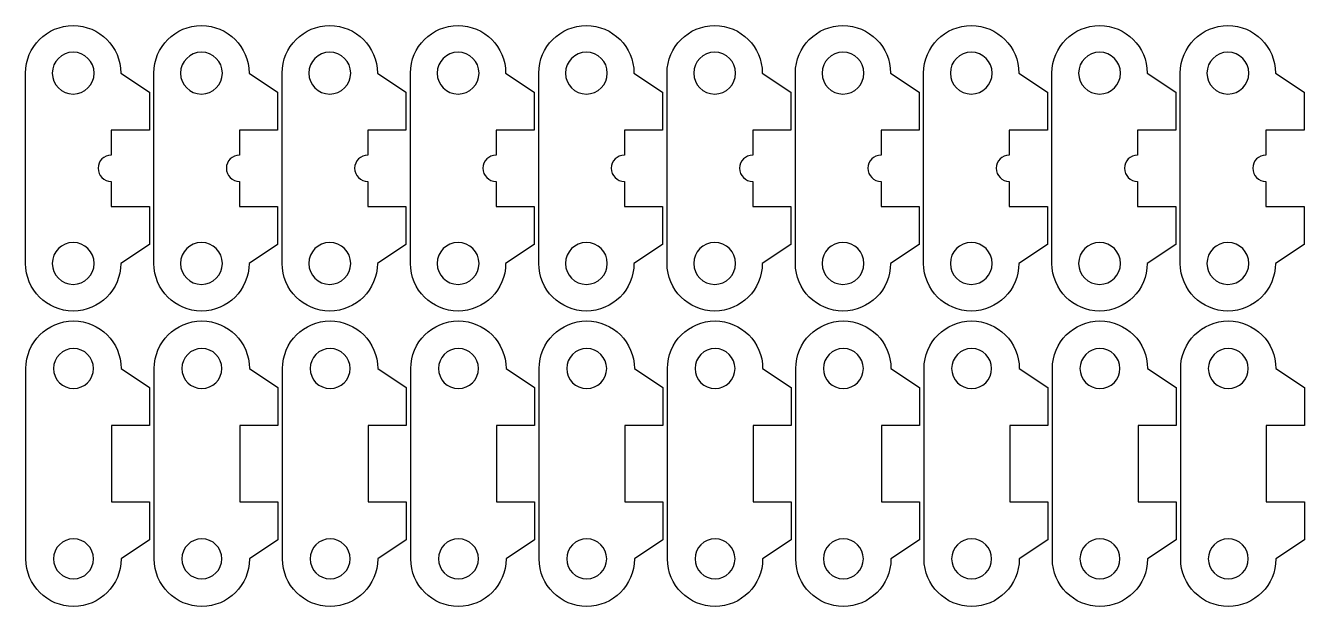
# Model space of a CAD drawing. Header units: inches. Extents: x 1117 to 1992, y -2324 to -585.
# Drawn here: x 1668.4 to 1735.6, y -2323.5 to -2293 of the extents above; entities that cross this region are included whole.
import ezdxf

# ---------------------------------------------------------------- set-up
doc = ezdxf.new("R2010")
doc.units = ezdxf.units.IN
doc.header["$MEASUREMENT"] = 0
doc.layers.add('Layer 1', color=7, linetype='Continuous')

msp = doc.modelspace()

# ---------------------------------------------------------------- linework, layer by layer
at = {"layer": 'Layer 1', "color": 18, "lineweight": 30, "true_color": 0x010101}
for points, knots in [([(1674.886, -2296.502), (1674.886, -2296.502), (1673.386, -2295.502), (1673.386, -2295.502), (1673.386, -2294.121), (1672.266, -2293.002), (1670.885, -2293.002), (1669.505, -2293.002), (1668.385, -2294.121), (1668.385, -2295.502), (1668.385, -2295.502), (1668.385, -2305.502), (1668.385, -2305.502), (1668.385, -2306.883), (1669.505, -2308.002), (1670.885, -2308.002), (1672.266, -2308.002), (1673.386, -2306.883), (1673.386, -2305.502), (1673.386, -2305.502), (1674.886, -2304.502), (1674.886, -2304.502), (1674.886, -2304.502), (1674.886, -2302.502), (1674.886, -2302.502), (1674.886, -2302.502), (1672.884, -2302.502), (1672.884, -2302.502), (1672.884, -2302.502), (1672.884, -2301.193), (1672.884, -2301.193), (1672.502, -2301.193), (1672.193, -2300.883), (1672.193, -2300.502), (1672.193, -2300.12), (1672.502, -2299.811), (1672.884, -2299.811), (1672.884, -2299.811), (1672.884, -2298.502), (1672.884, -2298.502), (1672.884, -2298.502), (1674.886, -2298.502), (1674.886, -2298.502), (1674.886, -2298.502), (1674.886, -2296.502), (1674.886, -2296.502)], [0, 0, 0, 0, 1, 1, 1, 2, 2, 2, 3, 3, 3, 4, 4, 4, 5, 5, 5, 6, 6, 6, 7, 7, 7, 8, 8, 8, 9, 9, 9, 10, 10, 10, 11, 11, 11, 12, 12, 12, 13, 13, 13, 14, 14, 14, 15, 15, 15, 15]), ([(1681.625, -2296.502), (1681.625, -2296.502), (1680.125, -2295.502), (1680.125, -2295.502), (1680.125, -2294.121), (1679.005, -2293.002), (1677.625, -2293.002), (1676.245, -2293.002), (1675.125, -2294.121), (1675.125, -2295.502), (1675.125, -2295.502), (1675.125, -2305.502), (1675.125, -2305.502), (1675.125, -2306.883), (1676.245, -2308.002), (1677.625, -2308.002), (1679.006, -2308.002), (1680.125, -2306.883), (1680.125, -2305.502), (1680.125, -2305.502), (1681.625, -2304.502), (1681.625, -2304.502), (1681.625, -2304.502), (1681.625, -2302.502), (1681.625, -2302.502), (1681.625, -2302.502), (1679.623, -2302.502), (1679.623, -2302.502), (1679.623, -2302.502), (1679.623, -2301.193), (1679.623, -2301.193), (1679.241, -2301.193), (1678.932, -2300.883), (1678.932, -2300.502), (1678.932, -2300.12), (1679.241, -2299.811), (1679.623, -2299.811), (1679.623, -2299.811), (1679.623, -2298.502), (1679.623, -2298.502), (1679.623, -2298.502), (1681.625, -2298.502), (1681.625, -2298.502), (1681.625, -2298.502), (1681.625, -2296.502), (1681.625, -2296.502)], [0, 0, 0, 0, 1, 1, 1, 2, 2, 2, 3, 3, 3, 4, 4, 4, 5, 5, 5, 6, 6, 6, 7, 7, 7, 8, 8, 8, 9, 9, 9, 10, 10, 10, 11, 11, 11, 12, 12, 12, 13, 13, 13, 14, 14, 14, 15, 15, 15, 15]), ([(1688.365, -2296.502), (1688.365, -2296.502), (1686.865, -2295.502), (1686.865, -2295.502), (1686.865, -2294.121), (1685.745, -2293.002), (1684.365, -2293.002), (1682.985, -2293.002), (1681.864, -2294.121), (1681.864, -2295.502), (1681.864, -2295.502), (1681.864, -2305.502), (1681.864, -2305.502), (1681.864, -2306.883), (1682.985, -2308.002), (1684.365, -2308.002), (1685.746, -2308.002), (1686.865, -2306.883), (1686.865, -2305.502), (1686.865, -2305.502), (1688.365, -2304.502), (1688.365, -2304.502), (1688.365, -2304.502), (1688.365, -2302.502), (1688.365, -2302.502), (1688.365, -2302.502), (1686.363, -2302.502), (1686.363, -2302.502), (1686.363, -2302.502), (1686.363, -2301.193), (1686.363, -2301.193), (1685.981, -2301.193), (1685.672, -2300.883), (1685.672, -2300.502), (1685.672, -2300.12), (1685.981, -2299.811), (1686.363, -2299.811), (1686.363, -2299.811), (1686.363, -2298.502), (1686.363, -2298.502), (1686.363, -2298.502), (1688.365, -2298.502), (1688.365, -2298.502), (1688.365, -2298.502), (1688.365, -2296.502), (1688.365, -2296.502)], [0, 0, 0, 0, 1, 1, 1, 2, 2, 2, 3, 3, 3, 4, 4, 4, 5, 5, 5, 6, 6, 6, 7, 7, 7, 8, 8, 8, 9, 9, 9, 10, 10, 10, 11, 11, 11, 12, 12, 12, 13, 13, 13, 14, 14, 14, 15, 15, 15, 15]), ([(1695.104, -2296.502), (1695.104, -2296.502), (1693.604, -2295.502), (1693.604, -2295.502), (1693.604, -2294.121), (1692.484, -2293.002), (1691.104, -2293.002), (1689.724, -2293.002), (1688.604, -2294.121), (1688.604, -2295.502), (1688.604, -2295.502), (1688.604, -2305.502), (1688.604, -2305.502), (1688.604, -2306.883), (1689.724, -2308.002), (1691.104, -2308.002), (1692.485, -2308.002), (1693.604, -2306.883), (1693.604, -2305.502), (1693.604, -2305.502), (1695.104, -2304.502), (1695.104, -2304.502), (1695.104, -2304.502), (1695.104, -2302.502), (1695.104, -2302.502), (1695.104, -2302.502), (1693.102, -2302.502), (1693.102, -2302.502), (1693.102, -2302.502), (1693.102, -2301.193), (1693.102, -2301.193), (1692.72, -2301.193), (1692.411, -2300.883), (1692.411, -2300.502), (1692.411, -2300.12), (1692.72, -2299.811), (1693.102, -2299.811), (1693.102, -2299.811), (1693.102, -2298.502), (1693.102, -2298.502), (1693.102, -2298.502), (1695.104, -2298.502), (1695.104, -2298.502), (1695.104, -2298.502), (1695.104, -2296.502), (1695.104, -2296.502)], [0, 0, 0, 0, 1, 1, 1, 2, 2, 2, 3, 3, 3, 4, 4, 4, 5, 5, 5, 6, 6, 6, 7, 7, 7, 8, 8, 8, 9, 9, 9, 10, 10, 10, 11, 11, 11, 12, 12, 12, 13, 13, 13, 14, 14, 14, 15, 15, 15, 15]), ([(1701.844, -2296.502), (1701.844, -2296.502), (1700.344, -2295.502), (1700.344, -2295.502), (1700.344, -2294.121), (1699.224, -2293.002), (1697.844, -2293.002), (1696.464, -2293.002), (1695.344, -2294.121), (1695.344, -2295.502), (1695.344, -2295.502), (1695.344, -2305.502), (1695.344, -2305.502), (1695.344, -2306.883), (1696.464, -2308.002), (1697.844, -2308.002), (1699.225, -2308.002), (1700.344, -2306.883), (1700.344, -2305.502), (1700.344, -2305.502), (1701.844, -2304.502), (1701.844, -2304.502), (1701.844, -2304.502), (1701.844, -2302.502), (1701.844, -2302.502), (1701.844, -2302.502), (1699.842, -2302.502), (1699.842, -2302.502), (1699.842, -2302.502), (1699.842, -2301.193), (1699.842, -2301.193), (1699.46, -2301.193), (1699.151, -2300.883), (1699.151, -2300.502), (1699.151, -2300.12), (1699.46, -2299.811), (1699.842, -2299.811), (1699.842, -2299.811), (1699.842, -2298.502), (1699.842, -2298.502), (1699.842, -2298.502), (1701.844, -2298.502), (1701.844, -2298.502), (1701.844, -2298.502), (1701.844, -2296.502), (1701.844, -2296.502)], [0, 0, 0, 0, 1, 1, 1, 2, 2, 2, 3, 3, 3, 4, 4, 4, 5, 5, 5, 6, 6, 6, 7, 7, 7, 8, 8, 8, 9, 9, 9, 10, 10, 10, 11, 11, 11, 12, 12, 12, 13, 13, 13, 14, 14, 14, 15, 15, 15, 15]), ([(1708.583, -2296.502), (1708.583, -2296.502), (1707.084, -2295.502), (1707.084, -2295.502), (1707.084, -2294.121), (1705.964, -2293.002), (1704.583, -2293.002), (1703.203, -2293.002), (1702.083, -2294.121), (1702.083, -2295.502), (1702.083, -2295.502), (1702.083, -2305.502), (1702.083, -2305.502), (1702.083, -2306.883), (1703.203, -2308.002), (1704.583, -2308.002), (1705.964, -2308.002), (1707.084, -2306.883), (1707.084, -2305.502), (1707.084, -2305.502), (1708.583, -2304.502), (1708.583, -2304.502), (1708.583, -2304.502), (1708.583, -2302.502), (1708.583, -2302.502), (1708.583, -2302.502), (1706.581, -2302.502), (1706.581, -2302.502), (1706.581, -2302.502), (1706.581, -2301.193), (1706.581, -2301.193), (1706.2, -2301.193), (1705.891, -2300.883), (1705.891, -2300.502), (1705.891, -2300.12), (1706.2, -2299.811), (1706.581, -2299.811), (1706.581, -2299.811), (1706.581, -2298.502), (1706.581, -2298.502), (1706.581, -2298.502), (1708.583, -2298.502), (1708.583, -2298.502), (1708.583, -2298.502), (1708.583, -2296.502), (1708.583, -2296.502)], [0, 0, 0, 0, 1, 1, 1, 2, 2, 2, 3, 3, 3, 4, 4, 4, 5, 5, 5, 6, 6, 6, 7, 7, 7, 8, 8, 8, 9, 9, 9, 10, 10, 10, 11, 11, 11, 12, 12, 12, 13, 13, 13, 14, 14, 14, 15, 15, 15, 15]), ([(1715.323, -2296.502), (1715.323, -2296.502), (1713.824, -2295.502), (1713.824, -2295.502), (1713.824, -2294.121), (1712.703, -2293.002), (1711.323, -2293.002), (1709.943, -2293.002), (1708.823, -2294.121), (1708.823, -2295.502), (1708.823, -2295.502), (1708.823, -2305.502), (1708.823, -2305.502), (1708.823, -2306.883), (1709.943, -2308.002), (1711.323, -2308.002), (1712.704, -2308.002), (1713.824, -2306.883), (1713.824, -2305.502), (1713.824, -2305.502), (1715.323, -2304.502), (1715.323, -2304.502), (1715.323, -2304.502), (1715.323, -2302.502), (1715.323, -2302.502), (1715.323, -2302.502), (1713.321, -2302.502), (1713.321, -2302.502), (1713.321, -2302.502), (1713.321, -2301.193), (1713.321, -2301.193), (1712.94, -2301.193), (1712.63, -2300.883), (1712.63, -2300.502), (1712.63, -2300.12), (1712.94, -2299.811), (1713.321, -2299.811), (1713.321, -2299.811), (1713.321, -2298.502), (1713.321, -2298.502), (1713.321, -2298.502), (1715.323, -2298.502), (1715.323, -2298.502), (1715.323, -2298.502), (1715.323, -2296.502), (1715.323, -2296.502)], [0, 0, 0, 0, 1, 1, 1, 2, 2, 2, 3, 3, 3, 4, 4, 4, 5, 5, 5, 6, 6, 6, 7, 7, 7, 8, 8, 8, 9, 9, 9, 10, 10, 10, 11, 11, 11, 12, 12, 12, 13, 13, 13, 14, 14, 14, 15, 15, 15, 15]), ([(1722.063, -2296.502), (1722.063, -2296.502), (1720.563, -2295.502), (1720.563, -2295.502), (1720.563, -2294.121), (1719.443, -2293.002), (1718.063, -2293.002), (1716.682, -2293.002), (1715.562, -2294.121), (1715.562, -2295.502), (1715.562, -2295.502), (1715.562, -2305.502), (1715.562, -2305.502), (1715.562, -2306.883), (1716.682, -2308.002), (1718.063, -2308.002), (1719.443, -2308.002), (1720.563, -2306.883), (1720.563, -2305.502), (1720.563, -2305.502), (1722.063, -2304.502), (1722.063, -2304.502), (1722.063, -2304.502), (1722.063, -2302.502), (1722.063, -2302.502), (1722.063, -2302.502), (1720.061, -2302.502), (1720.061, -2302.502), (1720.061, -2302.502), (1720.061, -2301.193), (1720.061, -2301.193), (1719.679, -2301.193), (1719.37, -2300.883), (1719.37, -2300.502), (1719.37, -2300.12), (1719.679, -2299.811), (1720.061, -2299.811), (1720.061, -2299.811), (1720.061, -2298.502), (1720.061, -2298.502), (1720.061, -2298.502), (1722.063, -2298.502), (1722.063, -2298.502), (1722.063, -2298.502), (1722.063, -2296.502), (1722.063, -2296.502)], [0, 0, 0, 0, 1, 1, 1, 2, 2, 2, 3, 3, 3, 4, 4, 4, 5, 5, 5, 6, 6, 6, 7, 7, 7, 8, 8, 8, 9, 9, 9, 10, 10, 10, 11, 11, 11, 12, 12, 12, 13, 13, 13, 14, 14, 14, 15, 15, 15, 15]), ([(1728.803, -2296.502), (1728.803, -2296.502), (1727.303, -2295.502), (1727.303, -2295.502), (1727.303, -2294.121), (1726.183, -2293.002), (1724.803, -2293.002), (1723.422, -2293.002), (1722.302, -2294.121), (1722.302, -2295.502), (1722.302, -2295.502), (1722.302, -2305.502), (1722.302, -2305.502), (1722.302, -2306.883), (1723.422, -2308.002), (1724.803, -2308.002), (1726.183, -2308.002), (1727.303, -2306.883), (1727.303, -2305.502), (1727.303, -2305.502), (1728.803, -2304.502), (1728.803, -2304.502), (1728.803, -2304.502), (1728.803, -2302.502), (1728.803, -2302.502), (1728.803, -2302.502), (1726.801, -2302.502), (1726.801, -2302.502), (1726.801, -2302.502), (1726.801, -2301.193), (1726.801, -2301.193), (1726.419, -2301.193), (1726.11, -2300.883), (1726.11, -2300.502), (1726.11, -2300.12), (1726.419, -2299.811), (1726.801, -2299.811), (1726.801, -2299.811), (1726.801, -2298.502), (1726.801, -2298.502), (1726.801, -2298.502), (1728.803, -2298.502), (1728.803, -2298.502), (1728.803, -2298.502), (1728.803, -2296.502), (1728.803, -2296.502)], [0, 0, 0, 0, 1, 1, 1, 2, 2, 2, 3, 3, 3, 4, 4, 4, 5, 5, 5, 6, 6, 6, 7, 7, 7, 8, 8, 8, 9, 9, 9, 10, 10, 10, 11, 11, 11, 12, 12, 12, 13, 13, 13, 14, 14, 14, 15, 15, 15, 15]), ([(1735.542, -2296.502), (1735.542, -2296.502), (1734.042, -2295.502), (1734.042, -2295.502), (1734.042, -2294.121), (1732.922, -2293.002), (1731.542, -2293.002), (1730.162, -2293.002), (1729.042, -2294.121), (1729.042, -2295.502), (1729.042, -2295.502), (1729.042, -2305.502), (1729.042, -2305.502), (1729.042, -2306.883), (1730.162, -2308.002), (1731.542, -2308.002), (1732.923, -2308.002), (1734.042, -2306.883), (1734.042, -2305.502), (1734.042, -2305.502), (1735.542, -2304.502), (1735.542, -2304.502), (1735.542, -2304.502), (1735.542, -2302.502), (1735.542, -2302.502), (1735.542, -2302.502), (1733.54, -2302.502), (1733.54, -2302.502), (1733.54, -2302.502), (1733.54, -2301.193), (1733.54, -2301.193), (1733.158, -2301.193), (1732.849, -2300.883), (1732.849, -2300.502), (1732.849, -2300.12), (1733.158, -2299.811), (1733.54, -2299.811), (1733.54, -2299.811), (1733.54, -2298.502), (1733.54, -2298.502), (1733.54, -2298.502), (1735.542, -2298.502), (1735.542, -2298.502), (1735.542, -2298.502), (1735.542, -2296.502), (1735.542, -2296.502)], [0, 0, 0, 0, 1, 1, 1, 2, 2, 2, 3, 3, 3, 4, 4, 4, 5, 5, 5, 6, 6, 6, 7, 7, 7, 8, 8, 8, 9, 9, 9, 10, 10, 10, 11, 11, 11, 12, 12, 12, 13, 13, 13, 14, 14, 14, 15, 15, 15, 15]), ([(1670.885, -2296.602), (1670.278, -2296.602), (1669.786, -2296.109), (1669.786, -2295.502), (1669.786, -2294.894), (1670.278, -2294.402), (1670.885, -2294.402), (1671.493, -2294.402), (1671.986, -2294.894), (1671.986, -2295.502), (1671.986, -2296.11), (1671.493, -2296.602), (1670.885, -2296.602)], [0, 0, 0, 0, 1, 1, 1, 2, 2, 2, 3, 3, 3, 4, 4, 4, 4]), ([(1677.625, -2296.602), (1677.018, -2296.602), (1676.525, -2296.109), (1676.525, -2295.502), (1676.525, -2294.894), (1677.018, -2294.402), (1677.625, -2294.402), (1678.233, -2294.402), (1678.725, -2294.894), (1678.725, -2295.502), (1678.725, -2296.11), (1678.232, -2296.602), (1677.625, -2296.602)], [0, 0, 0, 0, 1, 1, 1, 2, 2, 2, 3, 3, 3, 4, 4, 4, 4]), ([(1684.365, -2296.602), (1683.757, -2296.602), (1683.265, -2296.109), (1683.265, -2295.502), (1683.265, -2294.894), (1683.757, -2294.402), (1684.365, -2294.402), (1684.972, -2294.402), (1685.465, -2294.894), (1685.465, -2295.502), (1685.465, -2296.11), (1684.972, -2296.602), (1684.365, -2296.602)], [0, 0, 0, 0, 1, 1, 1, 2, 2, 2, 3, 3, 3, 4, 4, 4, 4]), ([(1691.104, -2296.602), (1690.497, -2296.602), (1690.005, -2296.109), (1690.005, -2295.502), (1690.005, -2294.894), (1690.497, -2294.402), (1691.104, -2294.402), (1691.712, -2294.402), (1692.205, -2294.894), (1692.205, -2295.502), (1692.205, -2296.11), (1691.712, -2296.602), (1691.104, -2296.602)], [0, 0, 0, 0, 1, 1, 1, 2, 2, 2, 3, 3, 3, 4, 4, 4, 4]), ([(1697.844, -2296.602), (1697.236, -2296.602), (1696.744, -2296.109), (1696.744, -2295.502), (1696.744, -2294.894), (1697.237, -2294.402), (1697.844, -2294.402), (1698.452, -2294.402), (1698.944, -2294.894), (1698.944, -2295.502), (1698.944, -2296.11), (1698.452, -2296.602), (1697.844, -2296.602)], [0, 0, 0, 0, 1, 1, 1, 2, 2, 2, 3, 3, 3, 4, 4, 4, 4]), ([(1704.584, -2296.602), (1703.976, -2296.602), (1703.484, -2296.109), (1703.484, -2295.502), (1703.484, -2294.894), (1703.977, -2294.402), (1704.584, -2294.402), (1705.192, -2294.402), (1705.684, -2294.894), (1705.684, -2295.502), (1705.684, -2296.11), (1705.191, -2296.602), (1704.584, -2296.602)], [0, 0, 0, 0, 1, 1, 1, 2, 2, 2, 3, 3, 3, 4, 4, 4, 4]), ([(1711.323, -2296.602), (1710.716, -2296.602), (1710.224, -2296.109), (1710.224, -2295.502), (1710.224, -2294.894), (1710.716, -2294.402), (1711.323, -2294.402), (1711.931, -2294.402), (1712.424, -2294.894), (1712.424, -2295.502), (1712.424, -2296.11), (1711.931, -2296.602), (1711.323, -2296.602)], [0, 0, 0, 0, 1, 1, 1, 2, 2, 2, 3, 3, 3, 4, 4, 4, 4]), ([(1718.063, -2296.602), (1717.456, -2296.602), (1716.964, -2296.109), (1716.964, -2295.502), (1716.964, -2294.894), (1717.456, -2294.402), (1718.063, -2294.402), (1718.671, -2294.402), (1719.163, -2294.894), (1719.163, -2295.502), (1719.163, -2296.11), (1718.67, -2296.602), (1718.063, -2296.602)], [0, 0, 0, 0, 1, 1, 1, 2, 2, 2, 3, 3, 3, 4, 4, 4, 4]), ([(1724.803, -2296.602), (1724.195, -2296.602), (1723.703, -2296.109), (1723.703, -2295.502), (1723.703, -2294.894), (1724.196, -2294.402), (1724.803, -2294.402), (1725.41, -2294.402), (1725.903, -2294.894), (1725.903, -2295.502), (1725.903, -2296.11), (1725.41, -2296.602), (1724.803, -2296.602)], [0, 0, 0, 0, 1, 1, 1, 2, 2, 2, 3, 3, 3, 4, 4, 4, 4]), ([(1731.542, -2296.602), (1730.935, -2296.602), (1730.443, -2296.109), (1730.443, -2295.502), (1730.443, -2294.894), (1730.935, -2294.402), (1731.542, -2294.402), (1732.15, -2294.402), (1732.643, -2294.894), (1732.643, -2295.502), (1732.643, -2296.11), (1732.15, -2296.602), (1731.542, -2296.602)], [0, 0, 0, 0, 1, 1, 1, 2, 2, 2, 3, 3, 3, 4, 4, 4, 4]), ([(1670.885, -2306.602), (1670.278, -2306.602), (1669.786, -2306.109), (1669.786, -2305.502), (1669.786, -2304.894), (1670.278, -2304.401), (1670.885, -2304.401), (1671.493, -2304.401), (1671.986, -2304.894), (1671.986, -2305.502), (1671.986, -2306.109), (1671.493, -2306.602), (1670.885, -2306.602)], [0, 0, 0, 0, 1, 1, 1, 2, 2, 2, 3, 3, 3, 4, 4, 4, 4]), ([(1677.625, -2306.602), (1677.018, -2306.602), (1676.525, -2306.109), (1676.525, -2305.502), (1676.525, -2304.894), (1677.018, -2304.401), (1677.625, -2304.401), (1678.233, -2304.401), (1678.725, -2304.894), (1678.725, -2305.502), (1678.725, -2306.109), (1678.232, -2306.602), (1677.625, -2306.602)], [0, 0, 0, 0, 1, 1, 1, 2, 2, 2, 3, 3, 3, 4, 4, 4, 4]), ([(1684.365, -2306.602), (1683.757, -2306.602), (1683.265, -2306.109), (1683.265, -2305.502), (1683.265, -2304.894), (1683.757, -2304.401), (1684.365, -2304.401), (1684.972, -2304.401), (1685.465, -2304.894), (1685.465, -2305.502), (1685.465, -2306.109), (1684.972, -2306.602), (1684.365, -2306.602)], [0, 0, 0, 0, 1, 1, 1, 2, 2, 2, 3, 3, 3, 4, 4, 4, 4]), ([(1691.104, -2306.602), (1690.497, -2306.602), (1690.005, -2306.109), (1690.005, -2305.502), (1690.005, -2304.894), (1690.497, -2304.401), (1691.104, -2304.401), (1691.712, -2304.401), (1692.205, -2304.894), (1692.205, -2305.502), (1692.205, -2306.109), (1691.712, -2306.602), (1691.104, -2306.602)], [0, 0, 0, 0, 1, 1, 1, 2, 2, 2, 3, 3, 3, 4, 4, 4, 4]), ([(1697.844, -2306.602), (1697.236, -2306.602), (1696.744, -2306.109), (1696.744, -2305.502), (1696.744, -2304.894), (1697.237, -2304.401), (1697.844, -2304.401), (1698.452, -2304.401), (1698.944, -2304.894), (1698.944, -2305.502), (1698.944, -2306.109), (1698.452, -2306.602), (1697.844, -2306.602)], [0, 0, 0, 0, 1, 1, 1, 2, 2, 2, 3, 3, 3, 4, 4, 4, 4]), ([(1704.584, -2306.602), (1703.976, -2306.602), (1703.484, -2306.109), (1703.484, -2305.502), (1703.484, -2304.894), (1703.977, -2304.401), (1704.584, -2304.401), (1705.192, -2304.401), (1705.684, -2304.894), (1705.684, -2305.502), (1705.684, -2306.109), (1705.191, -2306.602), (1704.584, -2306.602)], [0, 0, 0, 0, 1, 1, 1, 2, 2, 2, 3, 3, 3, 4, 4, 4, 4]), ([(1711.323, -2306.602), (1710.716, -2306.602), (1710.224, -2306.109), (1710.224, -2305.502), (1710.224, -2304.894), (1710.716, -2304.401), (1711.323, -2304.401), (1711.931, -2304.401), (1712.424, -2304.894), (1712.424, -2305.502), (1712.424, -2306.109), (1711.931, -2306.602), (1711.323, -2306.602)], [0, 0, 0, 0, 1, 1, 1, 2, 2, 2, 3, 3, 3, 4, 4, 4, 4]), ([(1718.063, -2306.602), (1717.456, -2306.602), (1716.964, -2306.109), (1716.964, -2305.502), (1716.964, -2304.894), (1717.456, -2304.401), (1718.063, -2304.401), (1718.671, -2304.401), (1719.163, -2304.894), (1719.163, -2305.502), (1719.163, -2306.109), (1718.67, -2306.602), (1718.063, -2306.602)], [0, 0, 0, 0, 1, 1, 1, 2, 2, 2, 3, 3, 3, 4, 4, 4, 4]), ([(1724.803, -2306.602), (1724.195, -2306.602), (1723.703, -2306.109), (1723.703, -2305.502), (1723.703, -2304.894), (1724.196, -2304.401), (1724.803, -2304.401), (1725.41, -2304.401), (1725.903, -2304.894), (1725.903, -2305.502), (1725.903, -2306.109), (1725.41, -2306.602), (1724.803, -2306.602)], [0, 0, 0, 0, 1, 1, 1, 2, 2, 2, 3, 3, 3, 4, 4, 4, 4]), ([(1731.542, -2306.602), (1730.935, -2306.602), (1730.443, -2306.109), (1730.443, -2305.502), (1730.443, -2304.894), (1730.935, -2304.401), (1731.542, -2304.401), (1732.15, -2304.401), (1732.643, -2304.894), (1732.643, -2305.502), (1732.643, -2306.109), (1732.15, -2306.602), (1731.542, -2306.602)], [0, 0, 0, 0, 1, 1, 1, 2, 2, 2, 3, 3, 3, 4, 4, 4, 4]), ([(1670.903, -2323.524), (1672.284, -2323.524), (1673.404, -2322.405), (1673.404, -2321.024), (1673.404, -2321.024), (1674.903, -2320.024), (1674.903, -2320.024), (1674.903, -2320.024), (1674.903, -2318.024), (1674.903, -2318.024), (1674.903, -2318.024), (1672.902, -2318.024), (1672.902, -2318.024), (1672.902, -2318.024), (1672.902, -2314.024), (1672.902, -2314.024), (1672.902, -2314.024), (1674.903, -2314.024), (1674.903, -2314.024), (1674.903, -2314.024), (1674.903, -2312.024), (1674.903, -2312.024), (1674.903, -2312.024), (1673.404, -2311.024), (1673.404, -2311.024), (1673.404, -2309.644), (1672.284, -2308.524), (1670.903, -2308.524), (1669.523, -2308.524), (1668.403, -2309.644), (1668.403, -2311.024), (1668.403, -2311.024), (1668.403, -2321.024), (1668.403, -2321.024), (1668.403, -2322.405), (1669.523, -2323.524), (1670.903, -2323.524)], [0, 0, 0, 0, 1, 1, 1, 2, 2, 2, 3, 3, 3, 4, 4, 4, 5, 5, 5, 6, 6, 6, 7, 7, 7, 8, 8, 8, 9, 9, 9, 10, 10, 10, 11, 11, 11, 12, 12, 12, 12]), ([(1677.643, -2323.524), (1679.024, -2323.524), (1680.144, -2322.405), (1680.144, -2321.024), (1680.144, -2321.024), (1681.644, -2320.024), (1681.644, -2320.024), (1681.644, -2320.024), (1681.644, -2318.024), (1681.644, -2318.024), (1681.644, -2318.024), (1679.641, -2318.024), (1679.641, -2318.024), (1679.641, -2318.024), (1679.641, -2314.024), (1679.641, -2314.024), (1679.641, -2314.024), (1681.644, -2314.024), (1681.644, -2314.024), (1681.644, -2314.024), (1681.644, -2312.024), (1681.644, -2312.024), (1681.644, -2312.024), (1680.144, -2311.024), (1680.144, -2311.024), (1680.144, -2309.644), (1679.024, -2308.524), (1677.643, -2308.524), (1676.263, -2308.524), (1675.143, -2309.644), (1675.143, -2311.024), (1675.143, -2311.024), (1675.143, -2321.024), (1675.143, -2321.024), (1675.143, -2322.405), (1676.263, -2323.524), (1677.643, -2323.524)], [0, 0, 0, 0, 1, 1, 1, 2, 2, 2, 3, 3, 3, 4, 4, 4, 5, 5, 5, 6, 6, 6, 7, 7, 7, 8, 8, 8, 9, 9, 9, 10, 10, 10, 11, 11, 11, 12, 12, 12, 12]), ([(1684.383, -2323.524), (1685.764, -2323.524), (1686.884, -2322.405), (1686.884, -2321.024), (1686.884, -2321.024), (1688.383, -2320.024), (1688.383, -2320.024), (1688.383, -2320.024), (1688.383, -2318.024), (1688.383, -2318.024), (1688.383, -2318.024), (1686.382, -2318.024), (1686.382, -2318.024), (1686.382, -2318.024), (1686.382, -2314.024), (1686.382, -2314.024), (1686.382, -2314.024), (1688.383, -2314.024), (1688.383, -2314.024), (1688.383, -2314.024), (1688.383, -2312.024), (1688.383, -2312.024), (1688.383, -2312.024), (1686.884, -2311.024), (1686.884, -2311.024), (1686.884, -2309.644), (1685.764, -2308.524), (1684.383, -2308.524), (1683.003, -2308.524), (1681.883, -2309.644), (1681.883, -2311.024), (1681.883, -2311.024), (1681.883, -2321.024), (1681.883, -2321.024), (1681.883, -2322.405), (1683.003, -2323.524), (1684.383, -2323.524)], [0, 0, 0, 0, 1, 1, 1, 2, 2, 2, 3, 3, 3, 4, 4, 4, 5, 5, 5, 6, 6, 6, 7, 7, 7, 8, 8, 8, 9, 9, 9, 10, 10, 10, 11, 11, 11, 12, 12, 12, 12]), ([(1691.123, -2323.524), (1692.504, -2323.524), (1693.624, -2322.405), (1693.624, -2321.024), (1693.624, -2321.024), (1695.124, -2320.024), (1695.124, -2320.024), (1695.124, -2320.024), (1695.124, -2318.024), (1695.124, -2318.024), (1695.124, -2318.024), (1693.122, -2318.024), (1693.122, -2318.024), (1693.122, -2318.024), (1693.122, -2314.024), (1693.122, -2314.024), (1693.122, -2314.024), (1695.124, -2314.024), (1695.124, -2314.024), (1695.124, -2314.024), (1695.124, -2312.024), (1695.124, -2312.024), (1695.124, -2312.024), (1693.624, -2311.024), (1693.624, -2311.024), (1693.624, -2309.644), (1692.504, -2308.524), (1691.123, -2308.524), (1689.743, -2308.524), (1688.623, -2309.644), (1688.623, -2311.024), (1688.623, -2311.024), (1688.623, -2321.024), (1688.623, -2321.024), (1688.623, -2322.405), (1689.743, -2323.524), (1691.123, -2323.524)], [0, 0, 0, 0, 1, 1, 1, 2, 2, 2, 3, 3, 3, 4, 4, 4, 5, 5, 5, 6, 6, 6, 7, 7, 7, 8, 8, 8, 9, 9, 9, 10, 10, 10, 11, 11, 11, 12, 12, 12, 12]), ([(1697.863, -2323.524), (1699.244, -2323.524), (1700.364, -2322.405), (1700.364, -2321.024), (1700.364, -2321.024), (1701.863, -2320.024), (1701.863, -2320.024), (1701.863, -2320.024), (1701.863, -2318.024), (1701.863, -2318.024), (1701.863, -2318.024), (1699.862, -2318.024), (1699.862, -2318.024), (1699.862, -2318.024), (1699.862, -2314.024), (1699.862, -2314.024), (1699.862, -2314.024), (1701.863, -2314.024), (1701.863, -2314.024), (1701.863, -2314.024), (1701.863, -2312.024), (1701.863, -2312.024), (1701.863, -2312.024), (1700.364, -2311.024), (1700.364, -2311.024), (1700.364, -2309.644), (1699.244, -2308.524), (1697.863, -2308.524), (1696.483, -2308.524), (1695.363, -2309.644), (1695.363, -2311.024), (1695.363, -2311.024), (1695.363, -2321.024), (1695.363, -2321.024), (1695.363, -2322.405), (1696.483, -2323.524), (1697.863, -2323.524)], [0, 0, 0, 0, 1, 1, 1, 2, 2, 2, 3, 3, 3, 4, 4, 4, 5, 5, 5, 6, 6, 6, 7, 7, 7, 8, 8, 8, 9, 9, 9, 10, 10, 10, 11, 11, 11, 12, 12, 12, 12]), ([(1704.603, -2323.524), (1705.983, -2323.524), (1707.104, -2322.405), (1707.104, -2321.024), (1707.104, -2321.024), (1708.604, -2320.024), (1708.604, -2320.024), (1708.604, -2320.024), (1708.604, -2318.024), (1708.604, -2318.024), (1708.604, -2318.024), (1706.601, -2318.024), (1706.601, -2318.024), (1706.601, -2318.024), (1706.601, -2314.024), (1706.601, -2314.024), (1706.601, -2314.024), (1708.604, -2314.024), (1708.604, -2314.024), (1708.604, -2314.024), (1708.604, -2312.024), (1708.604, -2312.024), (1708.604, -2312.024), (1707.104, -2311.024), (1707.104, -2311.024), (1707.104, -2309.644), (1705.984, -2308.524), (1704.603, -2308.524), (1703.223, -2308.524), (1702.102, -2309.644), (1702.102, -2311.024), (1702.102, -2311.024), (1702.102, -2321.024), (1702.102, -2321.024), (1702.103, -2322.405), (1703.223, -2323.524), (1704.603, -2323.524)], [0, 0, 0, 0, 1, 1, 1, 2, 2, 2, 3, 3, 3, 4, 4, 4, 5, 5, 5, 6, 6, 6, 7, 7, 7, 8, 8, 8, 9, 9, 9, 10, 10, 10, 11, 11, 11, 12, 12, 12, 12]), ([(1711.343, -2323.524), (1712.724, -2323.524), (1713.844, -2322.405), (1713.844, -2321.024), (1713.844, -2321.024), (1715.343, -2320.024), (1715.343, -2320.024), (1715.343, -2320.024), (1715.343, -2318.024), (1715.343, -2318.024), (1715.343, -2318.024), (1713.342, -2318.024), (1713.342, -2318.024), (1713.342, -2318.024), (1713.342, -2314.024), (1713.342, -2314.024), (1713.342, -2314.024), (1715.343, -2314.024), (1715.343, -2314.024), (1715.343, -2314.024), (1715.343, -2312.024), (1715.343, -2312.024), (1715.343, -2312.024), (1713.844, -2311.024), (1713.844, -2311.024), (1713.844, -2309.644), (1712.724, -2308.524), (1711.343, -2308.524), (1709.963, -2308.524), (1708.843, -2309.644), (1708.843, -2311.024), (1708.843, -2311.024), (1708.843, -2321.024), (1708.843, -2321.024), (1708.843, -2322.405), (1709.963, -2323.524), (1711.343, -2323.524)], [0, 0, 0, 0, 1, 1, 1, 2, 2, 2, 3, 3, 3, 4, 4, 4, 5, 5, 5, 6, 6, 6, 7, 7, 7, 8, 8, 8, 9, 9, 9, 10, 10, 10, 11, 11, 11, 12, 12, 12, 12]), ([(1718.084, -2323.524), (1719.464, -2323.524), (1720.584, -2322.405), (1720.584, -2321.024), (1720.584, -2321.024), (1722.084, -2320.024), (1722.084, -2320.024), (1722.084, -2320.024), (1722.084, -2318.024), (1722.084, -2318.024), (1722.084, -2318.024), (1720.082, -2318.024), (1720.082, -2318.024), (1720.082, -2318.024), (1720.082, -2314.024), (1720.082, -2314.024), (1720.082, -2314.024), (1722.084, -2314.024), (1722.084, -2314.024), (1722.084, -2314.024), (1722.084, -2312.024), (1722.084, -2312.024), (1722.084, -2312.024), (1720.584, -2311.024), (1720.584, -2311.024), (1720.584, -2309.644), (1719.464, -2308.524), (1718.084, -2308.524), (1716.703, -2308.524), (1715.583, -2309.644), (1715.583, -2311.024), (1715.583, -2311.024), (1715.583, -2321.024), (1715.583, -2321.024), (1715.583, -2322.405), (1716.703, -2323.524), (1718.084, -2323.524)], [0, 0, 0, 0, 1, 1, 1, 2, 2, 2, 3, 3, 3, 4, 4, 4, 5, 5, 5, 6, 6, 6, 7, 7, 7, 8, 8, 8, 9, 9, 9, 10, 10, 10, 11, 11, 11, 12, 12, 12, 12]), ([(1724.823, -2323.524), (1726.204, -2323.524), (1727.324, -2322.405), (1727.324, -2321.024), (1727.324, -2321.024), (1728.823, -2320.024), (1728.823, -2320.024), (1728.823, -2320.024), (1728.823, -2318.024), (1728.823, -2318.024), (1728.823, -2318.024), (1726.822, -2318.024), (1726.822, -2318.024), (1726.822, -2318.024), (1726.822, -2314.024), (1726.822, -2314.024), (1726.822, -2314.024), (1728.823, -2314.024), (1728.823, -2314.024), (1728.823, -2314.024), (1728.823, -2312.024), (1728.823, -2312.024), (1728.823, -2312.024), (1727.324, -2311.024), (1727.324, -2311.024), (1727.324, -2309.644), (1726.204, -2308.524), (1724.823, -2308.524), (1723.443, -2308.524), (1722.323, -2309.644), (1722.323, -2311.024), (1722.323, -2311.024), (1722.323, -2321.024), (1722.323, -2321.024), (1722.323, -2322.405), (1723.443, -2323.524), (1724.823, -2323.524)], [0, 0, 0, 0, 1, 1, 1, 2, 2, 2, 3, 3, 3, 4, 4, 4, 5, 5, 5, 6, 6, 6, 7, 7, 7, 8, 8, 8, 9, 9, 9, 10, 10, 10, 11, 11, 11, 12, 12, 12, 12]), ([(1731.564, -2323.524), (1732.944, -2323.524), (1734.064, -2322.405), (1734.064, -2321.024), (1734.064, -2321.024), (1735.564, -2320.024), (1735.564, -2320.024), (1735.564, -2320.024), (1735.564, -2318.024), (1735.564, -2318.024), (1735.564, -2318.024), (1733.562, -2318.024), (1733.562, -2318.024), (1733.562, -2318.024), (1733.562, -2314.024), (1733.562, -2314.024), (1733.562, -2314.024), (1735.564, -2314.024), (1735.564, -2314.024), (1735.564, -2314.024), (1735.564, -2312.024), (1735.564, -2312.024), (1735.564, -2312.024), (1734.064, -2311.024), (1734.064, -2311.024), (1734.064, -2309.644), (1732.944, -2308.524), (1731.564, -2308.524), (1730.183, -2308.524), (1729.063, -2309.644), (1729.063, -2311.024), (1729.063, -2311.024), (1729.063, -2321.024), (1729.063, -2321.024), (1729.063, -2322.405), (1730.183, -2323.524), (1731.564, -2323.524)], [0, 0, 0, 0, 1, 1, 1, 2, 2, 2, 3, 3, 3, 4, 4, 4, 5, 5, 5, 6, 6, 6, 7, 7, 7, 8, 8, 8, 9, 9, 9, 10, 10, 10, 11, 11, 11, 12, 12, 12, 12]), ([(1670.903, -2312.074), (1670.323, -2312.074), (1669.853, -2311.604), (1669.853, -2311.024), (1669.853, -2310.444), (1670.323, -2309.973), (1670.903, -2309.973), (1671.484, -2309.973), (1671.953, -2310.444), (1671.953, -2311.024), (1671.953, -2311.604), (1671.483, -2312.074), (1670.903, -2312.074)], [0, 0, 0, 0, 1, 1, 1, 2, 2, 2, 3, 3, 3, 4, 4, 4, 4]), ([(1677.643, -2312.074), (1677.063, -2312.074), (1676.593, -2311.604), (1676.593, -2311.024), (1676.593, -2310.444), (1677.063, -2309.973), (1677.643, -2309.973), (1678.224, -2309.973), (1678.694, -2310.444), (1678.694, -2311.024), (1678.694, -2311.604), (1678.223, -2312.074), (1677.643, -2312.074)], [0, 0, 0, 0, 1, 1, 1, 2, 2, 2, 3, 3, 3, 4, 4, 4, 4]), ([(1684.383, -2312.074), (1683.802, -2312.074), (1683.333, -2311.604), (1683.333, -2311.024), (1683.333, -2310.444), (1683.802, -2309.973), (1684.383, -2309.973), (1684.963, -2309.973), (1685.433, -2310.444), (1685.433, -2311.024), (1685.433, -2311.604), (1684.963, -2312.074), (1684.383, -2312.074)], [0, 0, 0, 0, 1, 1, 1, 2, 2, 2, 3, 3, 3, 4, 4, 4, 4]), ([(1691.123, -2312.074), (1690.543, -2312.074), (1690.073, -2311.604), (1690.073, -2311.024), (1690.073, -2310.444), (1690.543, -2309.973), (1691.123, -2309.973), (1691.704, -2309.973), (1692.174, -2310.444), (1692.174, -2311.024), (1692.174, -2311.604), (1691.703, -2312.074), (1691.123, -2312.074)], [0, 0, 0, 0, 1, 1, 1, 2, 2, 2, 3, 3, 3, 4, 4, 4, 4]), ([(1697.863, -2312.074), (1697.283, -2312.074), (1696.814, -2311.604), (1696.814, -2311.024), (1696.814, -2310.444), (1697.283, -2309.973), (1697.863, -2309.973), (1698.443, -2309.973), (1698.913, -2310.444), (1698.913, -2311.024), (1698.913, -2311.604), (1698.443, -2312.074), (1697.863, -2312.074)], [0, 0, 0, 0, 1, 1, 1, 2, 2, 2, 3, 3, 3, 4, 4, 4, 4]), ([(1704.603, -2312.074), (1704.023, -2312.074), (1703.553, -2311.604), (1703.553, -2311.024), (1703.553, -2310.444), (1704.023, -2309.973), (1704.603, -2309.973), (1705.184, -2309.973), (1705.654, -2310.444), (1705.654, -2311.024), (1705.653, -2311.604), (1705.183, -2312.074), (1704.603, -2312.074)], [0, 0, 0, 0, 1, 1, 1, 2, 2, 2, 3, 3, 3, 4, 4, 4, 4]), ([(1711.343, -2312.074), (1710.763, -2312.074), (1710.294, -2311.604), (1710.294, -2311.024), (1710.294, -2310.444), (1710.763, -2309.973), (1711.343, -2309.973), (1711.923, -2309.973), (1712.393, -2310.444), (1712.393, -2311.024), (1712.393, -2311.604), (1711.923, -2312.074), (1711.343, -2312.074)], [0, 0, 0, 0, 1, 1, 1, 2, 2, 2, 3, 3, 3, 4, 4, 4, 4]), ([(1718.084, -2312.074), (1717.503, -2312.074), (1717.033, -2311.604), (1717.033, -2311.024), (1717.033, -2310.444), (1717.503, -2309.973), (1718.084, -2309.973), (1718.664, -2309.973), (1719.134, -2310.444), (1719.134, -2311.024), (1719.133, -2311.604), (1718.663, -2312.074), (1718.084, -2312.074)], [0, 0, 0, 0, 1, 1, 1, 2, 2, 2, 3, 3, 3, 4, 4, 4, 4]), ([(1724.823, -2312.074), (1724.243, -2312.074), (1723.774, -2311.604), (1723.774, -2311.024), (1723.774, -2310.444), (1724.243, -2309.973), (1724.823, -2309.973), (1725.404, -2309.973), (1725.874, -2310.444), (1725.874, -2311.024), (1725.874, -2311.604), (1725.404, -2312.074), (1724.823, -2312.074)], [0, 0, 0, 0, 1, 1, 1, 2, 2, 2, 3, 3, 3, 4, 4, 4, 4]), ([(1731.564, -2312.074), (1730.983, -2312.074), (1730.513, -2311.604), (1730.513, -2311.024), (1730.513, -2310.444), (1730.983, -2309.973), (1731.564, -2309.973), (1732.144, -2309.973), (1732.614, -2310.444), (1732.614, -2311.024), (1732.613, -2311.604), (1732.143, -2312.074), (1731.564, -2312.074)], [0, 0, 0, 0, 1, 1, 1, 2, 2, 2, 3, 3, 3, 4, 4, 4, 4]), ([(1670.903, -2322.074), (1670.323, -2322.074), (1669.853, -2321.603), (1669.853, -2321.024), (1669.853, -2320.443), (1670.323, -2319.972), (1670.903, -2319.972), (1671.484, -2319.972), (1671.953, -2320.443), (1671.953, -2321.024), (1671.953, -2321.603), (1671.483, -2322.074), (1670.903, -2322.074)], [0, 0, 0, 0, 1, 1, 1, 2, 2, 2, 3, 3, 3, 4, 4, 4, 4]), ([(1677.643, -2322.074), (1677.063, -2322.074), (1676.593, -2321.603), (1676.593, -2321.024), (1676.593, -2320.443), (1677.063, -2319.972), (1677.643, -2319.972), (1678.224, -2319.972), (1678.694, -2320.443), (1678.694, -2321.024), (1678.694, -2321.603), (1678.223, -2322.074), (1677.643, -2322.074)], [0, 0, 0, 0, 1, 1, 1, 2, 2, 2, 3, 3, 3, 4, 4, 4, 4]), ([(1684.383, -2322.074), (1683.802, -2322.074), (1683.333, -2321.603), (1683.333, -2321.024), (1683.333, -2320.443), (1683.802, -2319.972), (1684.383, -2319.972), (1684.963, -2319.972), (1685.433, -2320.443), (1685.433, -2321.024), (1685.433, -2321.603), (1684.963, -2322.074), (1684.383, -2322.074)], [0, 0, 0, 0, 1, 1, 1, 2, 2, 2, 3, 3, 3, 4, 4, 4, 4]), ([(1691.123, -2322.074), (1690.543, -2322.074), (1690.073, -2321.603), (1690.073, -2321.024), (1690.073, -2320.443), (1690.543, -2319.972), (1691.123, -2319.972), (1691.704, -2319.972), (1692.174, -2320.443), (1692.174, -2321.024), (1692.174, -2321.603), (1691.703, -2322.074), (1691.123, -2322.074)], [0, 0, 0, 0, 1, 1, 1, 2, 2, 2, 3, 3, 3, 4, 4, 4, 4]), ([(1697.863, -2322.074), (1697.283, -2322.074), (1696.814, -2321.603), (1696.814, -2321.024), (1696.814, -2320.443), (1697.283, -2319.972), (1697.863, -2319.972), (1698.443, -2319.972), (1698.913, -2320.443), (1698.913, -2321.024), (1698.913, -2321.603), (1698.443, -2322.074), (1697.863, -2322.074)], [0, 0, 0, 0, 1, 1, 1, 2, 2, 2, 3, 3, 3, 4, 4, 4, 4]), ([(1704.603, -2322.074), (1704.023, -2322.074), (1703.553, -2321.603), (1703.553, -2321.024), (1703.553, -2320.443), (1704.023, -2319.972), (1704.603, -2319.972), (1705.184, -2319.972), (1705.654, -2320.443), (1705.654, -2321.024), (1705.654, -2321.603), (1705.183, -2322.074), (1704.603, -2322.074)], [0, 0, 0, 0, 1, 1, 1, 2, 2, 2, 3, 3, 3, 4, 4, 4, 4]), ([(1711.343, -2322.074), (1710.763, -2322.074), (1710.294, -2321.603), (1710.294, -2321.024), (1710.294, -2320.443), (1710.763, -2319.972), (1711.343, -2319.972), (1711.923, -2319.972), (1712.393, -2320.443), (1712.393, -2321.024), (1712.393, -2321.603), (1711.923, -2322.074), (1711.343, -2322.074)], [0, 0, 0, 0, 1, 1, 1, 2, 2, 2, 3, 3, 3, 4, 4, 4, 4]), ([(1718.084, -2322.074), (1717.503, -2322.074), (1717.033, -2321.603), (1717.033, -2321.024), (1717.033, -2320.443), (1717.503, -2319.972), (1718.084, -2319.972), (1718.664, -2319.972), (1719.134, -2320.443), (1719.134, -2321.024), (1719.134, -2321.603), (1718.663, -2322.074), (1718.084, -2322.074)], [0, 0, 0, 0, 1, 1, 1, 2, 2, 2, 3, 3, 3, 4, 4, 4, 4]), ([(1724.823, -2322.074), (1724.243, -2322.074), (1723.774, -2321.603), (1723.774, -2321.024), (1723.774, -2320.443), (1724.243, -2319.972), (1724.823, -2319.972), (1725.404, -2319.972), (1725.874, -2320.443), (1725.874, -2321.024), (1725.874, -2321.603), (1725.404, -2322.074), (1724.823, -2322.074)], [0, 0, 0, 0, 1, 1, 1, 2, 2, 2, 3, 3, 3, 4, 4, 4, 4]), ([(1731.564, -2322.074), (1730.983, -2322.074), (1730.513, -2321.603), (1730.513, -2321.024), (1730.513, -2320.443), (1730.983, -2319.972), (1731.564, -2319.972), (1732.144, -2319.972), (1732.614, -2320.443), (1732.614, -2321.024), (1732.614, -2321.603), (1732.143, -2322.074), (1731.564, -2322.074)], [0, 0, 0, 0, 1, 1, 1, 2, 2, 2, 3, 3, 3, 4, 4, 4, 4])]:
    msp.add_open_spline(points, degree=3, knots=knots, dxfattribs=at)

doc.saveas('drawing.dxf')
